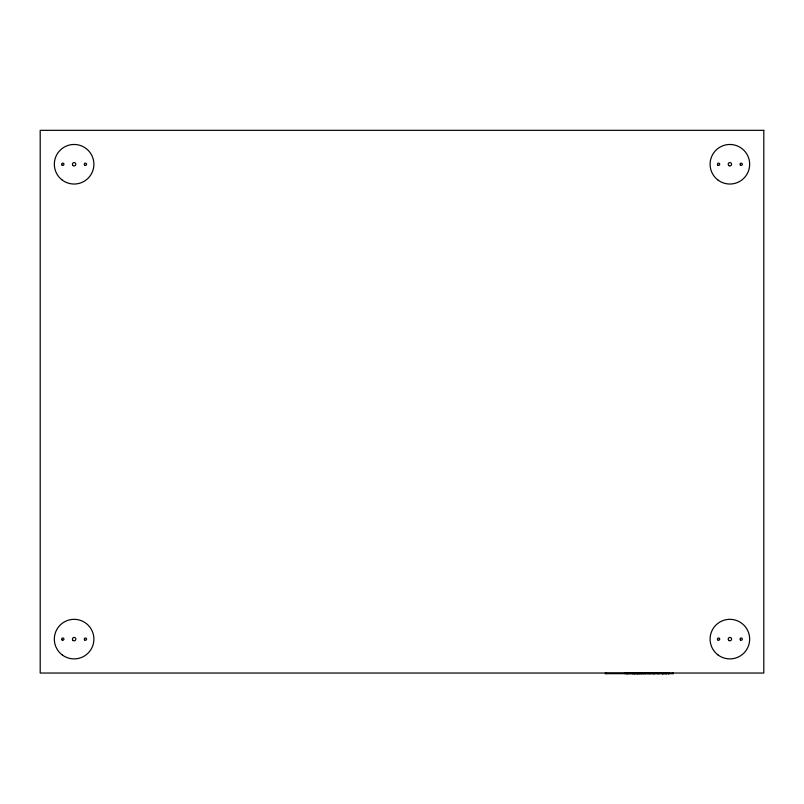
<?xml version="1.0" encoding="UTF-8"?>
<svg xmlns="http://www.w3.org/2000/svg" width="804" height="804" viewBox="0 0 804 804"><rect width="100%" height="100%" fill="white"/><g stroke="black" fill="none" stroke-linecap="round" stroke-linejoin="round"><path stroke-width="1.21" d="M673.33 673.038L673.35 673.662L605.332 673.662L605.352 673.038M606.085 673.35L672.596 673.35M672.516 673.038L672.516 673.662M669.179 673.038L669.179 673.662M668.998 673.038L668.998 673.662M668.858 673.038L668.858 673.662M668.586 673.038L668.446 673.662M668.255 673.038L668.255 673.662M666.777 673.038L666.777 673.662M665.953 673.038L665.953 673.662M665.4 673.038L665.4 673.662M665.22 673.038L665.169 673.662M664.647 673.038L664.576 673.662M663.843 673.038L663.843 673.662M663.3 673.038L663.3 673.662M663.019 673.038L663.019 673.662M662.777 673.038L662.777 673.662M662.576 673.662L662.576 673.038L662.486 673.662M662.275 673.038L662.275 673.662M661.913 673.038L661.913 673.662M660.195 673.038L660.195 673.662M659.602 673.038L659.602 673.662M658.858 673.038L658.858 673.662M658.335 673.038L658.335 673.662M658.174 673.038L658.094 673.662M657.843 673.038L657.843 673.662M657.712 673.038L657.712 673.662M656.737 673.038L656.737 673.662M655.773 673.038L655.773 673.662M655.029 673.038L655.029 673.662M654.225 673.038L654.356 673.662M654.134 673.038L654.134 673.662M653.943 673.038L653.943 673.662M653.521 673.038L653.521 673.662M653.31 673.038L653.31 673.662M652.938 673.038L652.938 673.662M652.486 673.038L652.486 673.662M651.3 673.038L651.3 673.662M650.868 673.038L650.868 673.662M649.521 673.038L649.521 673.662M649.33 673.038L649.23 673.662M648.717 673.038L648.717 673.662M647.994 673.038L647.994 673.662M647.401 673.038L647.401 673.662M646.768 673.038L646.768 673.662M645.682 673.038L645.682 673.662M645.642 673.038L645.562 673.662M645.391 673.038L645.381 673.662M644.677 673.038L644.667 673.662M644.547 673.038L644.547 673.662M643.522 673.038L643.522 673.662M643.21 673.038L643.21 673.662M643.039 673.038L642.979 673.662M642.386 673.038L642.386 673.662M641.833 673.038L641.833 673.662M641.662 673.038L641.662 673.662M641.602 673.038L641.602 673.662M641.089 673.038L640.999 673.662M640.356 673.038L640.356 673.662M640.155 673.038L640.155 673.662M639.632 673.038L639.632 673.662M639.461 673.662L639.26 673.038M638.979 673.038L639.1 673.662M638.698 673.038L638.698 673.662M638.235 673.038L638.205 673.662M637.964 673.038L637.964 673.662M637.281 673.038L637.281 673.662M637.1 673.038L637.1 673.662M636.879 673.038L636.929 673.662M636.276 673.038L636.276 673.662M635.723 673.038L635.723 673.662M635.552 673.038L635.492 673.662M634.959 673.038L634.959 673.662L634.808 673.038M634.587 673.038L634.436 673.662M634.316 673.038L634.316 673.662M634.165 673.038L634.165 673.662M634.054 673.038L634.054 673.662M633.924 673.038L633.924 673.662M633.21 673.038L633.21 673.662M633.019 673.038L633.019 673.662M632.869 673.038L632.869 673.662M632.527 673.038L632.527 673.662M632.416 673.038L632.256 673.662M631.271 673.038L631.271 673.662M630.838 673.038L630.838 673.662M630.085 673.038L630.085 673.662M629.492 673.038L629.492 673.662M629.12 673.038L629.12 673.662M628.376 673.038L628.376 673.662M627.703 673.038L627.572 673.662M627.482 673.038L627.482 673.662M627.291 673.038L627.291 673.662M626.869 673.038L626.869 673.662M626.658 673.038L626.658 673.662M626.286 673.038L626.286 673.662M625.834 673.038L625.834 673.662M624.648 673.038L624.648 673.662M606.166 673.662L606.166 673.038L605.955 673.662M763.8 130.338L40.2 130.338L40.2 673.038L763.8 673.038L763.8 130.338M666.606 673.662L666.606 673.038L666.556 673.662M649.913 673.662L649.913 673.038L649.793 673.662M637.843 673.662L637.793 673.038L637.763 673.662M717.801 639.944A1.136 1.136 0 0 0 719.68 639.371A1.136 1.136 0 0 0 718.243 638.034A1.136 1.136 0 0 0 717.801 639.944M740.414 639.944A1.136 1.136 0 0 0 742.293 639.371A1.136 1.136 0 0 0 740.856 638.034A1.136 1.136 0 0 0 740.414 639.944M728.766 640.396A1.698 1.698 0 0 0 731.55 639.451A1.698 1.698 0 0 0 729.339 637.512A1.698 1.698 0 0 0 728.766 640.396M718.133 655.039A19.788 19.788 0 0 0 749.539 641.331A19.788 19.788 0 0 0 721.972 620.979A19.788 19.788 0 0 0 718.133 655.039M717.801 165.081A1.136 1.136 0 0 0 719.68 164.508A1.136 1.136 0 0 0 718.243 163.172A1.136 1.136 0 0 0 717.801 165.081M740.414 165.081A1.136 1.136 0 0 0 742.293 164.508A1.136 1.136 0 0 0 740.856 163.172A1.136 1.136 0 0 0 740.414 165.081M728.766 165.534A1.698 1.698 0 0 0 731.55 164.589A1.698 1.698 0 0 0 729.339 162.649A1.698 1.698 0 0 0 728.766 165.534M718.133 180.176A19.788 19.788 0 0 0 749.539 166.468A19.788 19.788 0 0 0 721.972 146.117A19.788 19.788 0 0 0 718.133 180.176M62.039 165.081A1.136 1.136 0 0 0 63.918 164.508A1.136 1.136 0 0 0 62.481 163.172A1.136 1.136 0 0 0 62.039 165.081M84.651 165.081A1.136 1.136 0 0 0 86.53 164.508A1.136 1.136 0 0 0 85.093 163.172A1.136 1.136 0 0 0 84.651 165.081M73.003 165.534A1.698 1.698 0 0 0 75.787 164.589A1.698 1.698 0 0 0 73.576 162.649A1.698 1.698 0 0 0 73.003 165.534M62.37 180.176A19.788 19.788 0 0 0 93.777 166.468A19.788 19.788 0 0 0 66.209 146.117A19.788 19.788 0 0 0 62.37 180.176M62.039 639.944A1.136 1.136 0 0 0 63.918 639.371A1.136 1.136 0 0 0 62.481 638.034A1.136 1.136 0 0 0 62.039 639.944M84.651 639.944A1.136 1.136 0 0 0 86.53 639.371A1.136 1.136 0 0 0 85.093 638.034A1.136 1.136 0 0 0 84.651 639.944M73.003 640.396A1.698 1.698 0 0 0 75.787 639.451A1.698 1.698 0 0 0 73.576 637.512A1.698 1.698 0 0 0 73.003 640.396M62.37 655.039A19.788 19.788 0 0 0 93.777 641.331A19.788 19.788 0 0 0 66.209 620.979A19.788 19.788 0 0 0 62.37 655.039"/></g></svg>
